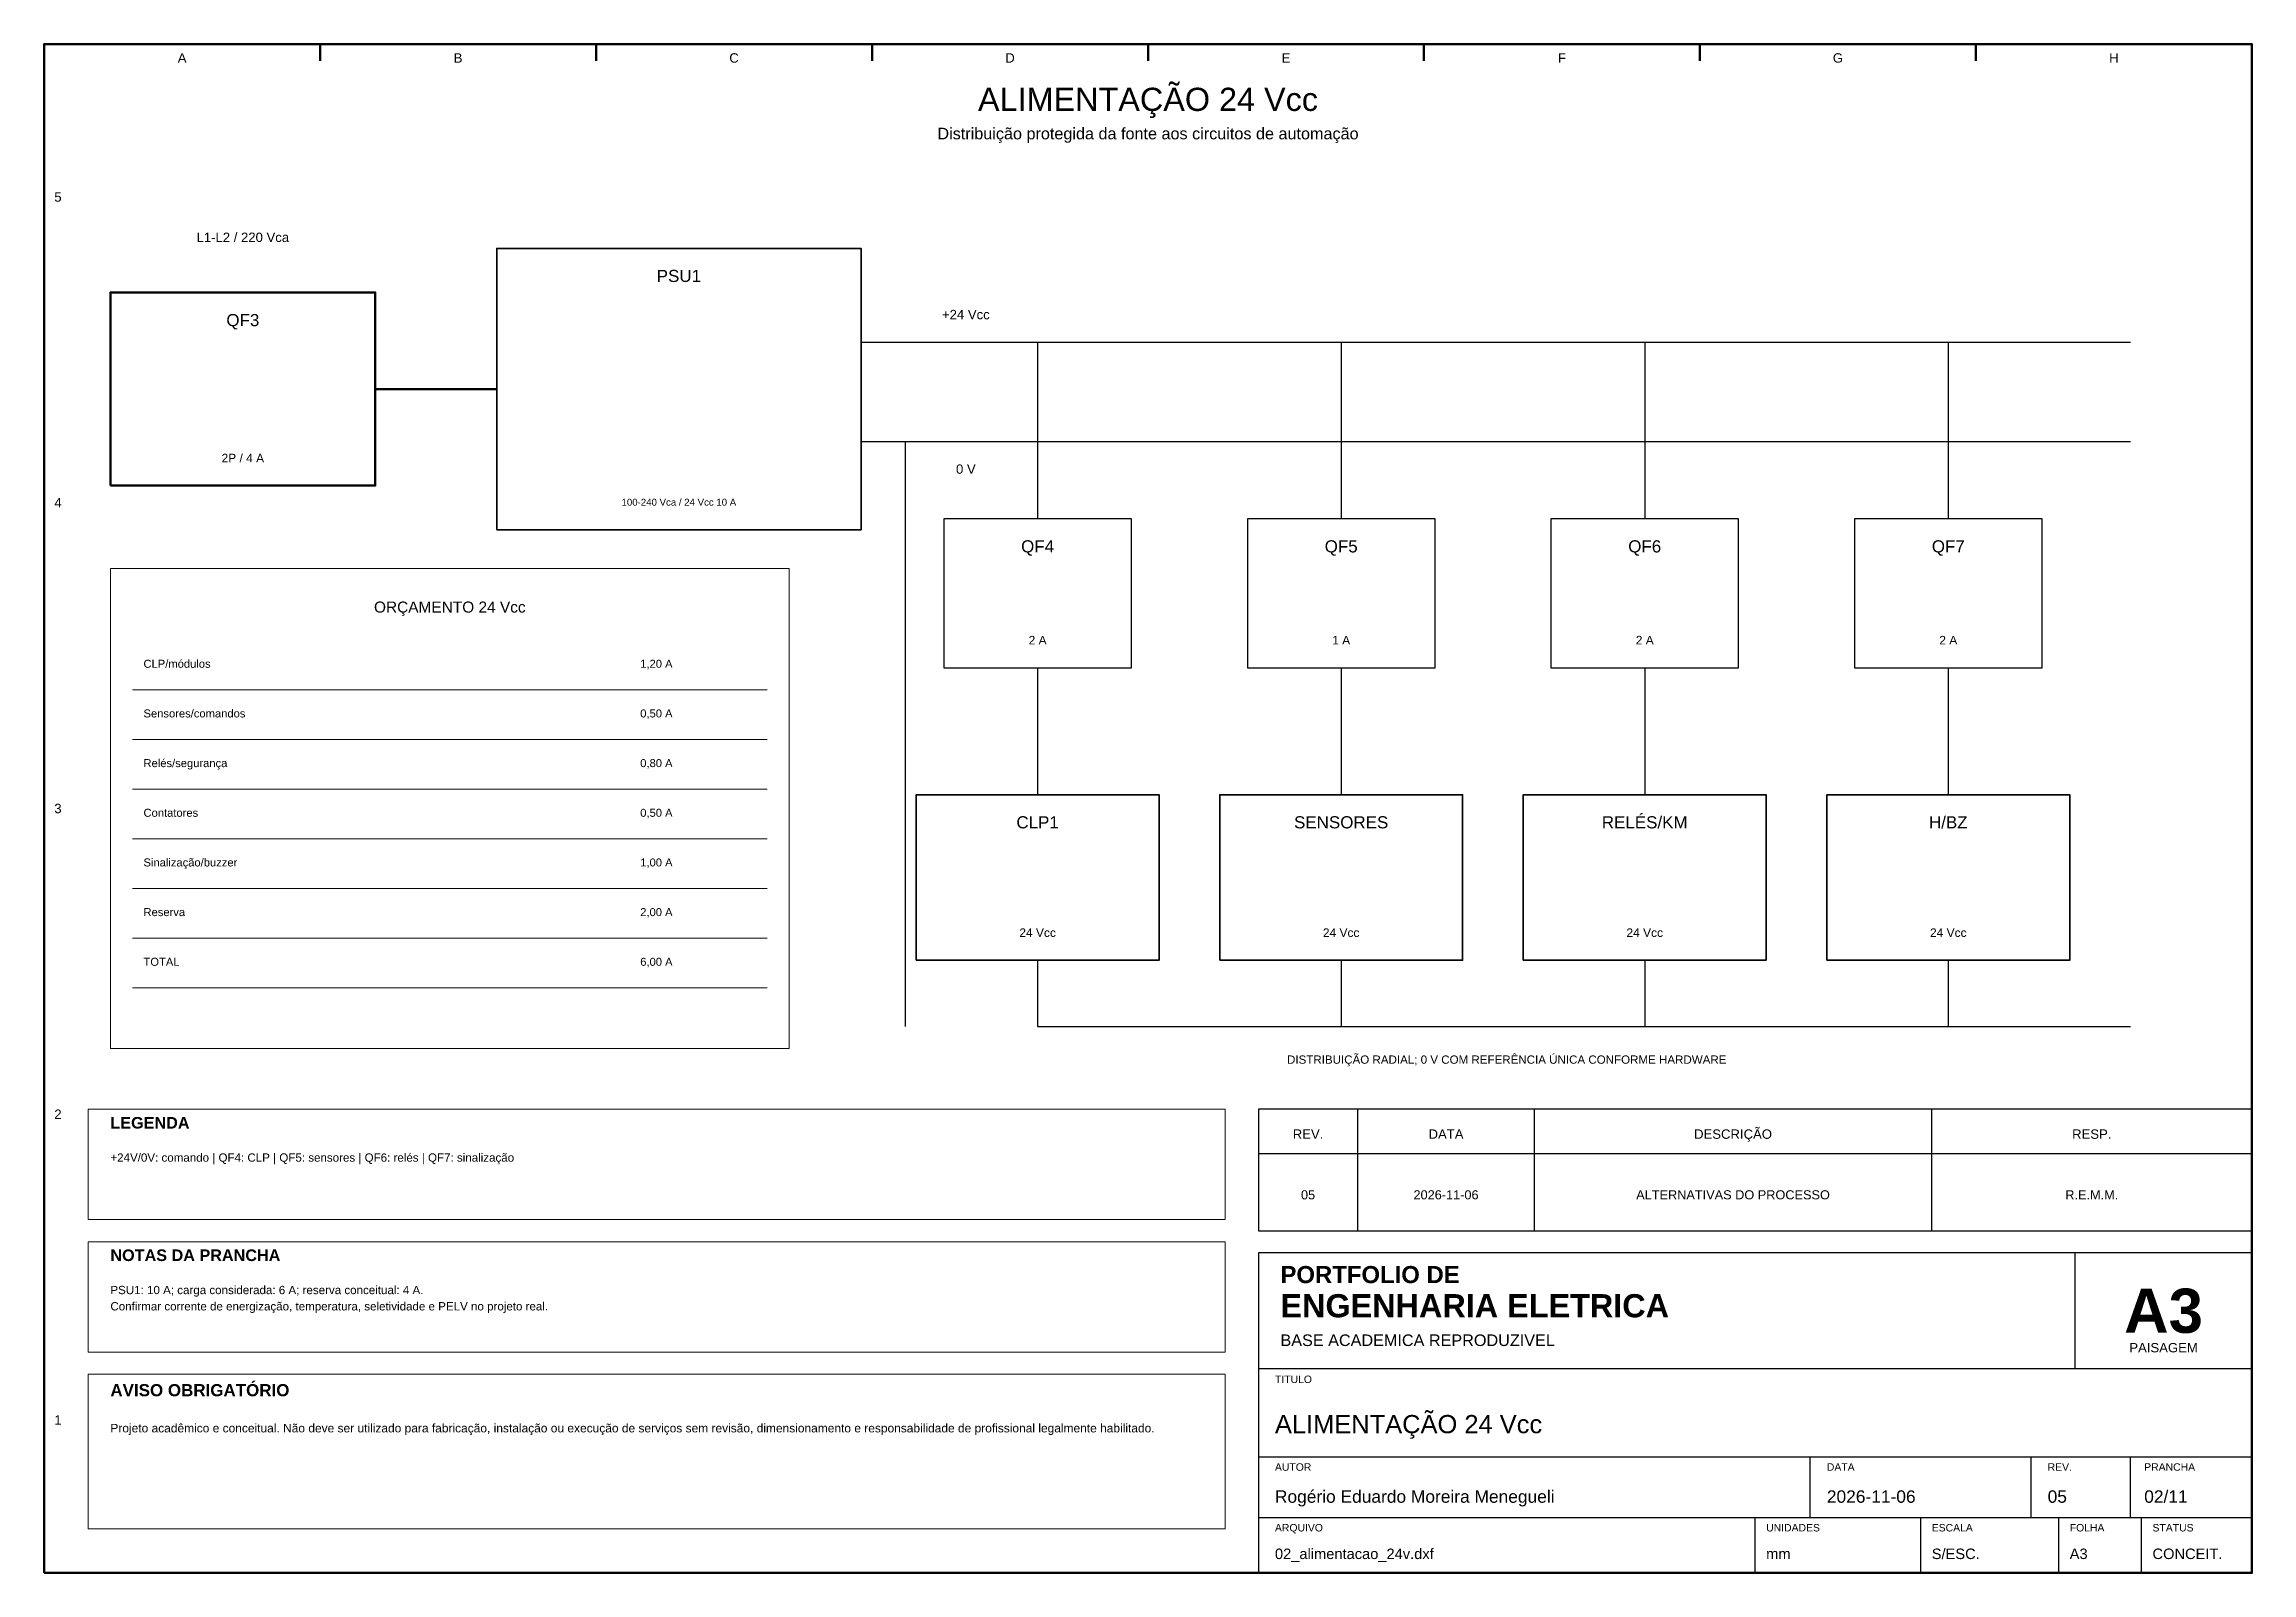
# Model space of a CAD drawing. Header units: millimetres. Extents: x 10 to 410, y 10 to 287.
import ezdxf
from ezdxf.enums import TextEntityAlignment as Align

# ---------------------------------------------------------------- set-up
doc = ezdxf.new("R2010")
doc.units = ezdxf.units.MM
for name, color, linetype, lineweight in [('00_MOLDURA', 7, 'CONTINUOUS', 50), ('01_CARIMBO', 7, 'CONTINUOUS', 25), ('02_TEXTO', 7, 'CONTINUOUS', 18), ('04_EQUIPAMENTOS', 32, 'CONTINUOUS', 35), ('05_POTENCIA', 12, 'CONTINUOUS', 50), ('06_COMANDO', 94, 'CONTINUOUS', 25), ('12_LEGENDA', 7, 'CONTINUOUS', 18), ('13_NOTAS', 7, 'CONTINUOUS', 18)]:
    doc.layers.add(name, color=color, linetype=linetype, lineweight=lineweight)
doc.styles.add('PORTFOLIO_TEXTO', font='arial.ttf')
doc.styles.add('PORTFOLIO_TITULO', font='arialbd.ttf', dxfattribs={"width": 0.92})

# ---------------------------------------------------------------- blocks, each defined once
blk = doc.blocks.new('CARIMBO_A3')
at = {"layer": '01_CARIMBO'}
for p, q in [((148, 37), (148, 58)), ((0, 37), (180, 37)), ((0, 21), (180, 21)), ((100, 10), (100, 21)), ((140, 10), (140, 21)), ((158, 10), (158, 21)), ((0, 10), (180, 10)), ((90, 0), (90, 10)), ((120, 0), (120, 10)), ((145, 0), (145, 10)), ((160, 0), (160, 10))]:
    blk.add_line(p, q, dxfattribs=at)
blk.add_lwpolyline([(0, 0), (180, 0), (180, 58), (0, 58)], close=True, dxfattribs=at)
at = {"layer": '01_CARIMBO', "style": 'PORTFOLIO_TEXTO'}
for s, p in [('TITULO', (3, 34.4)), ('AUTOR', (3, 18.5)), ('DATA', (103, 18.5)), ('REV.', (143, 18.5)), ('PRANCHA', (160.5, 18.5)), ('ARQUIVO', (3, 7.5)), ('UNIDADES', (92, 7.5)), ('ESCALA', (122, 7.5)), ('FOLHA', (147, 7.5)), ('STATUS', (162, 7.5))]:
    blk.add_text(s, height=1.35, dxfattribs=at).set_placement(p)
at = {"layer": '02_TEXTO'}
for s, height, style, p in [('PORTFOLIO DE', 3.1, 'PORTFOLIO_TITULO', (4, 52.5)), ('ENGENHARIA ELETRICA', 4.2, 'PORTFOLIO_TITULO', (4, 46.3)), ('BASE ACADEMICA REPRODUZIVEL', 2.1, 'PORTFOLIO_TEXTO', (4, 41.1))]:
    blk.add_text(s, height=height, dxfattribs=dict(at, style=style)).set_placement(p)
for s, height, style, p in [('A3', 8, 'PORTFOLIO_TITULO', (164, 47.5)), ('PAISAGEM', 1.7, 'PORTFOLIO_TEXTO', (164, 40.8))]:
    blk.add_text(s, height=height, dxfattribs=dict(at, style=style)).set_placement(p, align=Align.MIDDLE_CENTER)
at = {"layer": '02_TEXTO', "style": 'PORTFOLIO_TEXTO'}
for tag, p, height in [('TITULO', (3, 25.3), 3.3), ('AUTOR', (3, 12.7), 2.25), ('DATA', (103, 12.7), 2.25), ('REVISAO', (143, 12.7), 2.25), ('PRANCHA', (160.5, 12.7), 2.25), ('ARQUIVO', (3, 2.5), 1.9), ('UNIDADES', (92, 2.5), 1.9), ('ESCALA', (122, 2.5), 1.9), ('FOLHA', (147, 2.5), 1.9), ('STATUS', (162, 2.5), 1.9)]:
    blk.add_attdef(tag, p, '', height=height, dxfattribs=at)

msp = doc.modelspace()

# ---------------------------------------------------------------- linework, layer by layer
at = {"layer": '00_MOLDURA'}
for p, q in [((60, 287), (60, 284)), ((110, 287), (110, 284)), ((160, 287), (160, 284)), ((210, 287), (210, 284)), ((260, 287), (260, 284)), ((310, 287), (310, 284)), ((360, 287), (360, 284))]:
    msp.add_line(p, q, dxfattribs=at)
msp.add_lwpolyline([(10, 10), (410, 10), (410, 287), (10, 287)], close=True, dxfattribs=at)
at = {"layer": '01_CARIMBO'}
for p, q in [((248, 72), (248, 94)), ((280, 72), (280, 94)), ((352, 72), (352, 94)), ((230, 86), (410, 86))]:
    msp.add_line(p, q, dxfattribs=at)
msp.add_lwpolyline([(230, 72), (410, 72), (410, 94), (230, 94)], close=True, dxfattribs=at)
at = {"layer": '04_EQUIPAMENTOS'}
for points in [[(92, 199), (158, 199), (158, 250), (92, 250)], [(168, 121), (212, 121), (212, 151), (168, 151)], [(223, 121), (267, 121), (267, 151), (223, 151)], [(278, 121), (322, 121), (322, 151), (278, 151)], [(333, 121), (377, 121), (377, 151), (333, 151)]]:
    msp.add_lwpolyline(points, close=True, dxfattribs=at)
at = {"layer": '05_POTENCIA'}
msp.add_line((70, 224.5), (92, 224.5), dxfattribs=at)
msp.add_lwpolyline([(22, 207), (70, 207), (70, 242), (22, 242)], close=True, dxfattribs=at)
at = {"layer": '06_COMANDO'}
for p, q in [((158, 233), (388, 233)), ((190, 233), (190, 201)), ((245, 233), (245, 201)), ((300, 233), (300, 201)), ((355, 233), (355, 201)), ((158, 215), (388, 215)), ((158, 215), (166, 215)), ((166, 215), (166, 109)), ((190, 174), (190, 151)), ((245, 174), (245, 151)), ((300, 174), (300, 151)), ((355, 174), (355, 151)), ((190, 121), (190, 109)), ((245, 121), (245, 109)), ((300, 121), (300, 109)), ((355, 121), (355, 109)), ((190, 109), (388, 109)), ((245, 109), (388, 109)), ((300, 109), (388, 109)), ((355, 109), (388, 109))]:
    msp.add_line(p, q, dxfattribs=at)
for points in [[(173, 174), (207, 174), (207, 201), (173, 201)], [(228, 174), (262, 174), (262, 201), (228, 201)], [(283, 174), (317, 174), (317, 201), (283, 201)], [(338, 174), (372, 174), (372, 201), (338, 201)]]:
    msp.add_lwpolyline(points, close=True, dxfattribs=at)
at = {"layer": '12_LEGENDA'}
for p, q in [((26, 170), (141, 170)), ((26, 161), (141, 161)), ((26, 152), (141, 152)), ((26, 143), (141, 143)), ((26, 134), (141, 134)), ((26, 125), (141, 125)), ((26, 116), (141, 116))]:
    msp.add_line(p, q, dxfattribs=at)
for points in [[(22, 105), (145, 105), (145, 192), (22, 192)], [(18, 74), (224, 74), (224, 94), (18, 94)]]:
    msp.add_lwpolyline(points, close=True, dxfattribs=at)
at = {"layer": '13_NOTAS'}
for points in [[(18, 50), (224, 50), (224, 70), (18, 70)], [(18, 18), (224, 18), (224, 46), (18, 46)]]:
    msp.add_lwpolyline(points, close=True, dxfattribs=at)

# ---------------------------------------------------------------- block references
at = {"layer": '01_CARIMBO'}
msp.add_blockref('CARIMBO_A3', (230, 10), dxfattribs=at).add_auto_attribs({'TITULO': 'ALIMENTAÇÃO 24 Vcc', 'AUTOR': 'Rogério Eduardo Moreira Menegueli', 'DATA': '2026-11-06', 'REVISAO': '05', 'PRANCHA': '02/11', 'ARQUIVO': '02_alimentacao_24v.dxf', 'UNIDADES': 'mm', 'ESCALA': 'S/ESC.', 'FOLHA': 'A3', 'STATUS': 'CONCEIT.'})

# ---------------------------------------------------------------- texts
at = {"layer": '00_MOLDURA', "style": 'PORTFOLIO_TEXTO'}
for s, p in [('A', (35, 284.5)), ('B', (85, 284.5)), ('C', (135, 284.5)), ('D', (185, 284.5)), ('E', (235, 284.5)), ('F', (285, 284.5)), ('G', (335, 284.5)), ('H', (385, 284.5)), ('5', (12.5, 259.3)), ('4', (12.5, 203.9)), ('3', (12.5, 148.5)), ('2', (12.5, 93.1)), ('1', (12.5, 37.7))]:
    msp.add_text(s, height=1.7, dxfattribs=at).set_placement(p, align=Align.MIDDLE_CENTER)
at = {"layer": '01_CARIMBO', "style": 'PORTFOLIO_TEXTO'}
for s, p in [('REV.', (239, 89.5)), ('DATA', (264, 89.5)), ('DESCRIÇÃO', (316, 89.5)), ('RESP.', (381, 89.5))]:
    msp.add_text(s, height=1.7, dxfattribs=at).set_placement(p, align=Align.MIDDLE_CENTER)
at = {"layer": '02_TEXTO', "style": 'PORTFOLIO_TEXTO'}
for s, height, p in [('ALIMENTAÇÃO 24 Vcc', 4.2, (210, 277)), ('Distribuição protegida da fonte aos circuitos de automação', 2.1, (210, 270.8)), ('2P / 4 A', 1.55, (46, 212)), ('100-240 Vca / 24 Vcc 10 A', 1.25, (125, 204)), ('2 A', 1.55, (190, 179)), ('1 A', 1.55, (245, 179)), ('2 A', 1.55, (300, 179)), ('2 A', 1.55, (355, 179)), ('24 Vcc', 1.55, (190, 126)), ('24 Vcc', 1.55, (245, 126)), ('24 Vcc', 1.55, (300, 126)), ('24 Vcc', 1.55, (355, 126)), ('05', 1.65, (239, 78.5)), ('2026-11-06', 1.65, (264, 78.5)), ('ALTERNATIVAS DO PROCESSO', 1.65, (316, 78.5)), ('R.E.M.M.', 1.65, (381, 78.5))]:
    msp.add_text(s, height=height, dxfattribs=at).set_placement(p, align=Align.MIDDLE_CENTER)
for s, p in [('CLP/módulos', (28, 174)), ('1,20 A', (118, 174)), ('Sensores/comandos', (28, 165)), ('0,50 A', (118, 165)), ('Relés/segurança', (28, 156)), ('0,80 A', (118, 156)), ('Contatores', (28, 147)), ('0,50 A', (118, 147)), ('Sinalização/buzzer', (28, 138)), ('1,00 A', (118, 138)), ('Reserva', (28, 129)), ('2,00 A', (118, 129)), ('TOTAL', (28, 120)), ('6,00 A', (118, 120))]:
    msp.add_text(s, height=1.45, dxfattribs=at).set_placement(p)
at = {"layer": '04_EQUIPAMENTOS', "style": 'PORTFOLIO_TEXTO'}
for s, p in [('PSU1', (125, 245)), ('CLP1', (190, 146)), ('SENSORES', (245, 146)), ('RELÉS/KM', (300, 146)), ('H/BZ', (355, 146))]:
    msp.add_text(s, height=2.2, dxfattribs=at).set_placement(p, align=Align.MIDDLE_CENTER)
at = {"layer": '05_POTENCIA', "style": 'PORTFOLIO_TEXTO'}
for s, height, p in [('L1-L2 / 220 Vca', 1.7, (46, 252)), ('QF3', 2.2, (46, 237))]:
    msp.add_text(s, height=height, dxfattribs=at).set_placement(p, align=Align.MIDDLE_CENTER)
at = {"layer": '06_COMANDO', "style": 'PORTFOLIO_TEXTO'}
for s, height, p in [('+24 Vcc', 1.7, (177, 238)), ('0 V', 1.7, (177, 210)), ('QF4', 2.2, (190, 196)), ('QF5', 2.2, (245, 196)), ('QF6', 2.2, (300, 196)), ('QF7', 2.2, (355, 196))]:
    msp.add_text(s, height=height, dxfattribs=at).set_placement(p, align=Align.MIDDLE_CENTER)
at = {"layer": '12_LEGENDA', "style": 'PORTFOLIO_TEXTO'}
msp.add_text('ORÇAMENTO 24 Vcc', height=2, dxfattribs=at).set_placement((83.5, 185), align=Align.MIDDLE_CENTER)
at = {"layer": '12_LEGENDA', "style": 'PORTFOLIO_TITULO'}
msp.add_text('LEGENDA', height=2.1, dxfattribs=at).set_placement((22, 90.5))
at = {"layer": '12_LEGENDA', "insert": (22, 86), "char_height": 1.5, "width": 198, "attachment_point": 1, "line_spacing_factor": 1.18, "style": 'PORTFOLIO_TEXTO'}
msp.add_mtext('+24V/0V: comando | QF4: CLP | QF5: sensores | QF6: relés | QF7: sinalização', dxfattribs=at)
at = {"layer": '13_NOTAS', "style": 'PORTFOLIO_TEXTO'}
msp.add_text('DISTRIBUIÇÃO RADIAL; 0 V COM REFERÊNCIA ÚNICA CONFORME HARDWARE', height=1.5, dxfattribs=at).set_placement((275, 103), align=Align.MIDDLE_CENTER)
at = {"layer": '13_NOTAS', "style": 'PORTFOLIO_TITULO'}
for s, height, p in [('NOTAS DA PRANCHA', 2.1, (22, 66.5)), ('AVISO OBRIGATÓRIO', 2.2, (22, 42))]:
    msp.add_text(s, height=height, dxfattribs=at).set_placement(p)
at = {"layer": '13_NOTAS', "width": 198, "attachment_point": 1, "line_spacing_factor": 1.18, "style": 'PORTFOLIO_TEXTO'}
for s, insert, char_height in [('PSU1: 10 A; carga considerada: 6 A; reserva conceitual: 4 A.\\PConfirmar corrente de energização, temperatura, seletividade e PELV no projeto real.', (22, 62), 1.5), ('Projeto acadêmico e conceitual. Não deve ser utilizado para fabricação, instalação ou execução de serviços sem revisão, dimensionamento e responsabilidade de profissional legalmente habilitado.', (22, 37), 1.55)]:
    msp.add_mtext(s, dxfattribs=dict(at, insert=insert, char_height=char_height))

doc.saveas('drawing.dxf')
